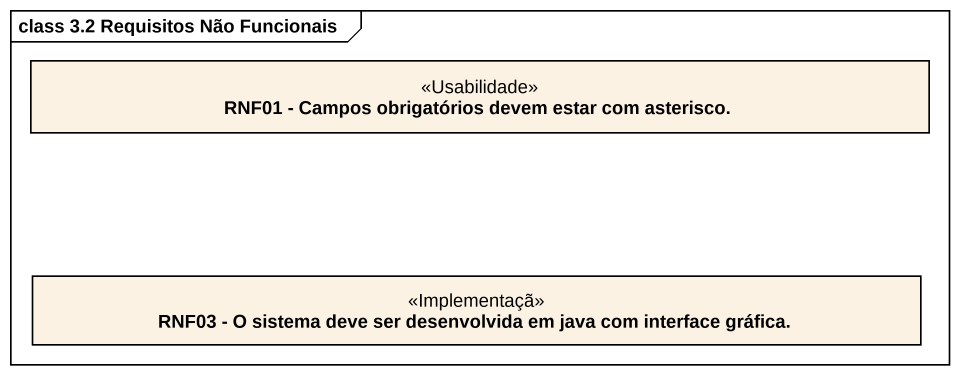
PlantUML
@startuml
mainframe class 3.2 Requisitos Não Funcionais
hide circle
hide empty members
class "RNF01 - Campos obrigatórios devem estar com asterisco." as RNF01_Campos_obrigatórios <<Usabilidade>>
class "RNF03 - O sistema deve ser desenvolvida em java com interface gráfica." as RNF03_O_sistema_deve_ser <<Implementaçã>>
@enduml
